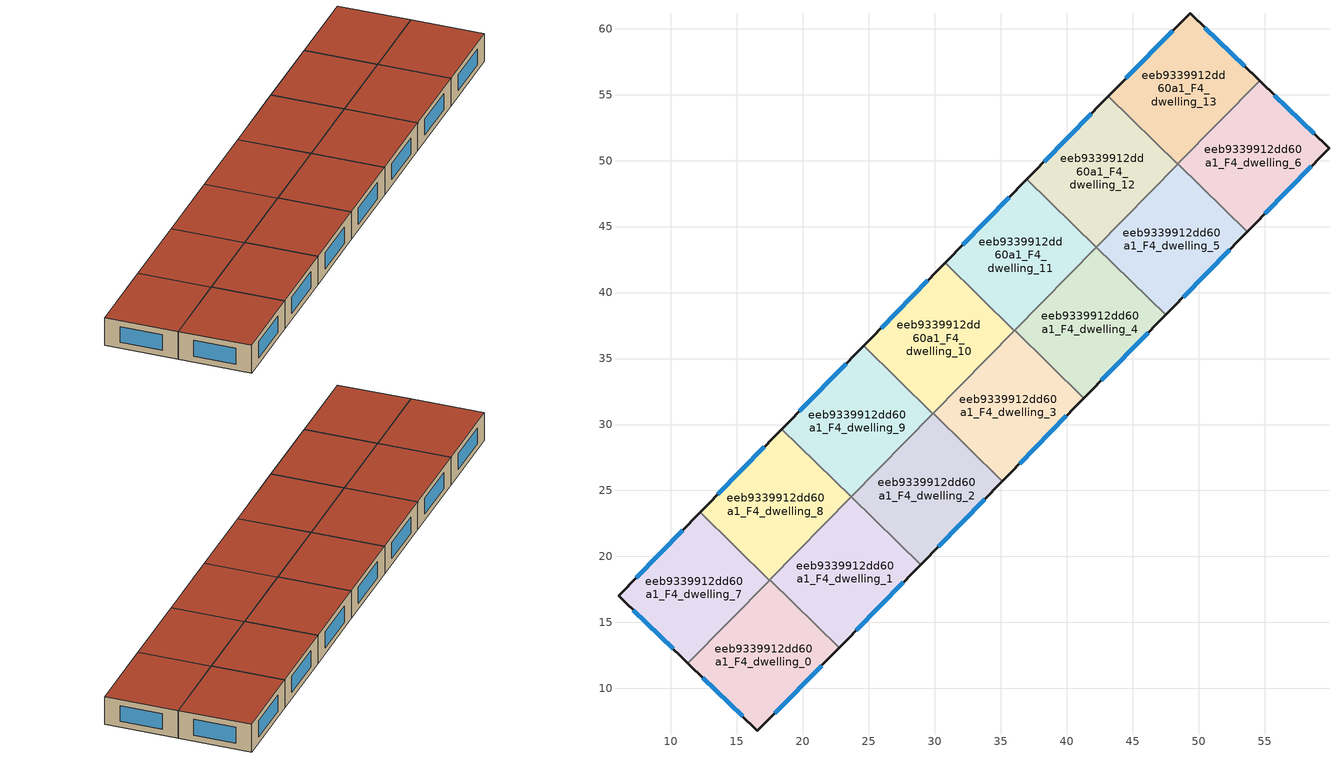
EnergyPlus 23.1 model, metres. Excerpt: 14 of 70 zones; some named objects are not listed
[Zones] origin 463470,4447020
eeb9339912dd60a1_F4_dwelling_0
 floor to eeb9339912dd60a1_F3_dwelling_0 (EU_floor_Construction): 22.74,13.07 16.57,6.78 11.3,11.9 17.5,18.22 z12
 wall outside (EU_wall_Construction): 11.3,11.9 16.57,6.78 22.74,13.07 z12:15
 wall to eeb9339912dd60a1_F4_dwelling_1 (EU_wall_Construction): 22.74,13.07 17.5,18.22 z12:15
 wall to eeb9339912dd60a1_F4_dwelling_7 (EU_wall_Construction): 17.48,18.2 11.3,11.9 z12:15
 wall to eeb9339912dd60a1_F4_dwelling_8 (EU_wall_Construction): 17.5,18.22 17.48,18.2 z12:15
 window (EU_Window_Construction): 17.89,8.12 21.42,11.72 / 12.43,10.8 15.44,7.87 z12.64:14.36
 roof outside (EU_roof_Construction): 16.57,6.78 22.74,13.07 17.5,18.22 11.3,11.9 z15
eeb9339912dd60a1_F4_dwelling_1
 floor to eeb9339912dd60a1_F3_dwelling_1 (EU_floor_Construction): 28.93,19.38 22.74,13.07 17.5,18.22 23.68,24.53 z12
 wall outside (EU_wall_Construction): 22.74,13.07 28.93,19.38 z12:15
 wall to eeb9339912dd60a1_F4_dwelling_2 (EU_wall_Construction): 28.93,19.38 23.68,24.53 z12:15
 wall to eeb9339912dd60a1_F4_dwelling_8 (EU_wall_Construction): 23.66,24.51 17.5,18.22 z12:15
 wall to eeb9339912dd60a1_F4_dwelling_9 (EU_wall_Construction): 23.68,24.53 23.66,24.51 z12:15
 window (EU_Window_Construction): 24.07,14.42 27.61,18.03 z12.64:14.36
 roof outside (EU_roof_Construction): 22.74,13.07 28.93,19.38 23.68,24.53 17.5,18.22 z15
eeb9339912dd60a1_F4_dwelling_10
 floor to eeb9339912dd60a1_F3_dwelling_10 (EU_floor_Construction): 36.04,37.12 29.85,30.82 24.61,35.96 30.79,42.27 z12
 wall outside (EU_wall_Construction): 30.79,42.27 24.61,35.96 z12:15
 wall to eeb9339912dd60a1_F4_dwelling_11 (EU_wall_Construction): 36.04,37.12 30.79,42.27 z12:15
 wall to eeb9339912dd60a1_F4_dwelling_9 (EU_wall_Construction): 24.61,35.96 29.85,30.82 z12:15
 wall to eeb9339912dd60a1_F4_dwelling_3 (EU_wall_Construction): 29.87,30.84 36.04,37.12 z12:15
 wall to eeb9339912dd60a1_F4_dwelling_2 (EU_wall_Construction): 29.85,30.82 29.87,30.84 z12:15
 window (EU_Window_Construction): 29.47,40.92 25.93,37.31 z12.64:14.36
 roof outside (EU_roof_Construction): 29.85,30.82 36.04,37.12 30.79,42.27 24.61,35.96 z15
eeb9339912dd60a1_F4_dwelling_11
 floor to eeb9339912dd60a1_F3_dwelling_11 (EU_floor_Construction): 42.23,43.43 36.04,37.12 30.79,42.27 36.98,48.58 z12
 wall outside (EU_wall_Construction): 36.98,48.58 30.79,42.27 z12:15
 wall to eeb9339912dd60a1_F4_dwelling_12 (EU_wall_Construction): 42.23,43.43 36.98,48.58 z12:15
 wall to eeb9339912dd60a1_F4_dwelling_4 (EU_wall_Construction): 36.06,37.14 42.23,43.43 z12:15
 wall to eeb9339912dd60a1_F4_dwelling_3 (EU_wall_Construction): 36.04,37.12 36.06,37.14 z12:15
 window (EU_Window_Construction): 35.66,47.23 32.12,43.62 z12.64:14.36
 roof outside (EU_roof_Construction): 36.04,37.12 42.23,43.43 36.98,48.58 30.79,42.27 z15
eeb9339912dd60a1_F4_dwelling_12
 floor to eeb9339912dd60a1_F3_dwelling_12 (EU_floor_Construction): 48.42,49.74 42.23,43.43 36.98,48.58 43.17,54.88 z12
 wall outside (EU_wall_Construction): 43.17,54.88 36.98,48.58 z12:15
 wall to eeb9339912dd60a1_F4_dwelling_13 (EU_wall_Construction): 48.42,49.74 43.17,54.88 z12:15
 wall to eeb9339912dd60a1_F4_dwelling_5 (EU_wall_Construction): 42.25,43.45 48.42,49.74 z12:15
 wall to eeb9339912dd60a1_F4_dwelling_4 (EU_wall_Construction): 42.23,43.43 42.25,43.45 z12:15
 window (EU_Window_Construction): 41.84,53.53 38.31,49.93 z12.64:14.36
 roof outside (EU_roof_Construction): 42.23,43.43 48.42,49.74 43.17,54.88 36.98,48.58 z15
eeb9339912dd60a1_F4_dwelling_13
 floor to eeb9339912dd60a1_F3_dwelling_13 (EU_floor_Construction): 54.61,56.06 48.42,49.74 43.17,54.88 49.35,61.18 z12
 wall outside (EU_wall_Construction): 54.61,56.06 49.35,61.18 43.17,54.88 z12:15
 wall to eeb9339912dd60a1_F4_dwelling_6 (EU_wall_Construction): 48.44,49.76 54.61,56.06 z12:15
 wall to eeb9339912dd60a1_F4_dwelling_5 (EU_wall_Construction): 48.42,49.74 48.44,49.76 z12:15
 window (EU_Window_Construction): 48.02,59.83 44.49,56.23 / 53.49,57.15 50.48,60.09 z12.64:14.36
 roof outside (EU_roof_Construction): 48.42,49.74 54.61,56.06 49.35,61.18 43.17,54.88 z15
eeb9339912dd60a1_F4_dwelling_2
 floor to eeb9339912dd60a1_F3_dwelling_2 (EU_floor_Construction): 35.12,25.69 28.93,19.38 23.68,24.53 29.87,30.84 z12
 wall outside (EU_wall_Construction): 28.93,19.38 35.12,25.69 z12:15
 wall to eeb9339912dd60a1_F4_dwelling_3 (EU_wall_Construction): 35.12,25.69 29.87,30.84 z12:15
 wall to eeb9339912dd60a1_F4_dwelling_9 (EU_wall_Construction): 29.85,30.82 23.68,24.53 z12:15
 window (EU_Window_Construction): 30.26,20.73 33.79,24.34 z12.64:14.36
 roof outside (EU_roof_Construction): 28.93,19.38 35.12,25.69 29.87,30.84 23.68,24.53 z15
eeb9339912dd60a1_F4_dwelling_3
 floor to eeb9339912dd60a1_F3_dwelling_3 (EU_floor_Construction): 41.31,32 35.12,25.69 29.87,30.84 36.06,37.14 z12
 wall outside (EU_wall_Construction): 35.12,25.69 41.31,32 z12:15
 wall to eeb9339912dd60a1_F4_dwelling_4 (EU_wall_Construction): 41.31,32 36.06,37.14 z12:15
 window (EU_Window_Construction): 36.45,27.04 39.98,30.65 z12.64:14.36
 roof outside (EU_roof_Construction): 35.12,25.69 41.31,32 36.06,37.14 29.87,30.84 z15
eeb9339912dd60a1_F4_dwelling_4
 floor to eeb9339912dd60a1_F3_dwelling_4 (EU_floor_Construction): 47.49,38.3 41.31,32 36.06,37.14 42.25,43.45 z12
 wall outside (EU_wall_Construction): 41.31,32 47.49,38.3 z12:15
 wall to eeb9339912dd60a1_F4_dwelling_5 (EU_wall_Construction): 47.49,38.3 42.25,43.45 z12:15
 window (EU_Window_Construction): 42.63,33.35 46.17,36.95 z12.64:14.36
 roof outside (EU_roof_Construction): 41.31,32 47.49,38.3 42.25,43.45 36.06,37.14 z15
eeb9339912dd60a1_F4_dwelling_5
 floor to eeb9339912dd60a1_F3_dwelling_5 (EU_floor_Construction): 53.68,44.61 47.49,38.3 42.25,43.45 48.44,49.76 z12
 wall outside (EU_wall_Construction): 47.49,38.3 53.68,44.61 z12:15
 wall to eeb9339912dd60a1_F4_dwelling_6 (EU_wall_Construction): 53.68,44.61 48.44,49.76 z12:15
 window (EU_Window_Construction): 48.82,39.66 52.36,43.26 z12.64:14.36
 roof outside (EU_roof_Construction): 47.49,38.3 53.68,44.61 48.44,49.76 42.25,43.45 z15
eeb9339912dd60a1_F4_dwelling_6
 floor to eeb9339912dd60a1_F3_dwelling_6 (EU_floor_Construction): 59.88,50.93 53.68,44.61 48.44,49.76 54.61,56.06 z12
 wall outside (EU_wall_Construction): 53.68,44.61 59.88,50.93 54.61,56.06 z12:15
 window (EU_Window_Construction): 58.75,52.03 55.74,54.96 / 55.01,45.97 58.55,49.58 z12.64:14.36
 roof outside (EU_roof_Construction): 53.68,44.61 59.88,50.93 54.61,56.06 48.44,49.76 z15
eeb9339912dd60a1_F4_dwelling_7
 floor to eeb9339912dd60a1_F3_dwelling_7 (EU_floor_Construction): 17.48,18.2 11.3,11.9 6.03,17.03 12.23,23.35 z12
 wall outside (EU_wall_Construction): 12.23,23.35 6.03,17.03 11.3,11.9 z12:15
 wall to eeb9339912dd60a1_F4_dwelling_8 (EU_wall_Construction): 17.48,18.2 12.23,23.35 z12:15
 window (EU_Window_Construction): 7.16,15.93 10.17,13 / 10.9,21.99 7.36,18.38 z12.64:14.36
 roof outside (EU_roof_Construction): 11.3,11.9 17.48,18.2 12.23,23.35 6.03,17.03 z15
eeb9339912dd60a1_F4_dwelling_8
 floor to eeb9339912dd60a1_F3_dwelling_8 (EU_floor_Construction): 23.66,24.51 17.48,18.2 12.23,23.35 18.42,29.65 z12
 wall outside (EU_wall_Construction): 18.42,29.65 12.23,23.35 z12:15
 wall to eeb9339912dd60a1_F4_dwelling_9 (EU_wall_Construction): 23.66,24.51 18.42,29.65 z12:15
 window (EU_Window_Construction): 17.09,28.3 13.56,24.7 z12.64:14.36
 roof outside (EU_roof_Construction): 17.48,18.2 23.66,24.51 18.42,29.65 12.23,23.35 z15
eeb9339912dd60a1_F4_dwelling_9
 floor to eeb9339912dd60a1_F3_dwelling_9 (EU_floor_Construction): 29.85,30.82 23.66,24.51 18.42,29.65 24.61,35.96 z12
 wall outside (EU_wall_Construction): 24.61,35.96 18.42,29.65 z12:15
 window (EU_Window_Construction): 23.28,34.61 19.74,31.01 z12.64:14.36
 roof outside (EU_roof_Construction): 23.66,24.51 29.85,30.82 24.61,35.96 18.42,29.65 z15
[Building]
EU S2 Campaign: North Axis=0; Terrain=City; Solar Distribution=FullExterior
[Site:Location]
Yerevan-Zvartnots.Intl.AP: Latitude=40.15; Longitude=44.383; Time Zone=4; Elevation=854
[SizingPeriod:WeatherFileDays]
AnnualSizingPeriod: Begin Month=1; Begin Day of Month=1; End Month=12; End Day of Month=31; Day of Week for Start Day=Monday; Use Weather File Daylight Saving Period=No; Use Weather File Rain and Snow Indicators=No
[MATERIAL]
EU_InternalMass_Material: Roughness=MediumRough; Thickness=0.1; Conductivity=1; Density=1800; Specific Heat=900; Thermal Absorptance=0.9; Solar Absorptance=0.7; Visible Absorptance=0.7
[MATERIAL:NOMASS] Roughness=MediumRough; Thermal Absorptance=0.9; Solar Absorptance=0.7; Visible Absorptance=0.7
Name | Thermal Resistance
EU_wall_NoMass | 1.05043
EU_roof_NoMass | 1.45357
EU_floor_NoMass | 0.478065
[WINDOWMATERIAL:SIMPLEGLAZINGSYSTEM]
EU_Window_SimpleGlazing: UFactor=2.5566; Solar Heat Gain Coefficient=0.75; Visible Transmittance=0.75
[CONSTRUCTION]
EU_wall_Construction: EU_wall_NoMass
EU_roof_Construction: EU_roof_NoMass
EU_floor_Construction: EU_floor_NoMass
EU_Window_Construction: EU_Window_SimpleGlazing
EU_InternalMass_Construction: EU_InternalMass_Material
[ZONE] Type=1; Multiplier=1; Ceiling Height=autocalculate; Floor Area=autocalculate; Part of Total Floor Area=Yes
Name | Volume
eeb9339912dd60a1_F4_dwelling_0; eeb9339912dd60a1_F4_dwelling_1; eeb9339912dd60a1_F4_dwelling_2; eeb9339912dd60a1_F4_dwelling_6 | 194.845
eeb9339912dd60a1_F4_dwelling_10 | 194.792
eeb9339912dd60a1_F4_dwelling_11 | 194.807
eeb9339912dd60a1_F4_dwelling_12; eeb9339912dd60a1_F4_dwelling_8 | 194.825
eeb9339912dd60a1_F4_dwelling_13; eeb9339912dd60a1_F4_dwelling_7 | 194.828
eeb9339912dd60a1_F4_dwelling_3 | 194.8125
eeb9339912dd60a1_F4_dwelling_4; eeb9339912dd60a1_F4_dwelling_5 | 194.843
eeb9339912dd60a1_F4_dwelling_9 | 194.824
[INTERNALMASS] Construction=EU_InternalMass_Construction
Name | Zone or ZoneList | Surface Area
eeb9339912dd60a1_F4_dwelling_0_EU_InternalMass | eeb9339912dd60a1_F4_dwelling_0 | 64.9484
eeb9339912dd60a1_F4_dwelling_1_EU_InternalMass | eeb9339912dd60a1_F4_dwelling_1 | 64.9483
eeb9339912dd60a1_F4_dwelling_2_EU_InternalMass | eeb9339912dd60a1_F4_dwelling_2 | 64.9483
eeb9339912dd60a1_F4_dwelling_3_EU_InternalMass | eeb9339912dd60a1_F4_dwelling_3 | 64.9373
eeb9339912dd60a1_F4_dwelling_4_EU_InternalMass | eeb9339912dd60a1_F4_dwelling_4 | 64.9477
eeb9339912dd60a1_F4_dwelling_5_EU_InternalMass | eeb9339912dd60a1_F4_dwelling_5 | 64.9477
eeb9339912dd60a1_F4_dwelling_6_EU_InternalMass | eeb9339912dd60a1_F4_dwelling_6 | 64.9484
eeb9339912dd60a1_F4_dwelling_7_EU_InternalMass | eeb9339912dd60a1_F4_dwelling_7 | 64.9427
eeb9339912dd60a1_F4_dwelling_8_EU_InternalMass | eeb9339912dd60a1_F4_dwelling_8 | 64.9414
eeb9339912dd60a1_F4_dwelling_9_EU_InternalMass | eeb9339912dd60a1_F4_dwelling_9 | 64.9414
eeb9339912dd60a1_F4_dwelling_10_EU_InternalMass | eeb9339912dd60a1_F4_dwelling_10 | 64.9305
eeb9339912dd60a1_F4_dwelling_11_EU_InternalMass | eeb9339912dd60a1_F4_dwelling_11 | 64.9358
eeb9339912dd60a1_F4_dwelling_12_EU_InternalMass | eeb9339912dd60a1_F4_dwelling_12 | 64.9415
eeb9339912dd60a1_F4_dwelling_13_EU_InternalMass | eeb9339912dd60a1_F4_dwelling_13 | 64.9427
[OTHEREQUIPMENT] Fuel Type=Electricity; Design Level Calculation Method=Watts/Area; Power per Zone Floor Area=1; Fraction Latent=0; Fraction Radiant=0; Fraction Lost=0; Carbon Dioxide Generation Rate=0; EndUse Subcategory=EU_Step8_InternalGains
Name | Zone or ZoneList or Space or SpaceList | Schedule
EU_Step8_InternalGain_eeb9339912dd60a1_F4_dwelling_0_f000 | eeb9339912dd60a1_F4_dwelling_0 | EU_Step8_GainSchedule_eeb9339912dd60a1_F4_dwelling_0_f000
EU_Step8_InternalGain_eeb9339912dd60a1_F4_dwelling_1_f000 | eeb9339912dd60a1_F4_dwelling_1 | EU_Step8_GainSchedule_eeb9339912dd60a1_F4_dwelling_1_f000
EU_Step8_InternalGain_eeb9339912dd60a1_F4_dwelling_2_f000 | eeb9339912dd60a1_F4_dwelling_2 | EU_Step8_GainSchedule_eeb9339912dd60a1_F4_dwelling_2_f000
EU_Step8_InternalGain_eeb9339912dd60a1_F4_dwelling_3_f000 | eeb9339912dd60a1_F4_dwelling_3 | EU_Step8_GainSchedule_eeb9339912dd60a1_F4_dwelling_3_f000
EU_Step8_InternalGain_eeb9339912dd60a1_F4_dwelling_4_f000 | eeb9339912dd60a1_F4_dwelling_4 | EU_Step8_GainSchedule_eeb9339912dd60a1_F4_dwelling_4_f000
EU_Step8_InternalGain_eeb9339912dd60a1_F4_dwelling_5_f000 | eeb9339912dd60a1_F4_dwelling_5 | EU_Step8_GainSchedule_eeb9339912dd60a1_F4_dwelling_5_f000
EU_Step8_InternalGain_eeb9339912dd60a1_F4_dwelling_6_f000 | eeb9339912dd60a1_F4_dwelling_6 | EU_Step8_GainSchedule_eeb9339912dd60a1_F4_dwelling_6_f000
EU_Step8_InternalGain_eeb9339912dd60a1_F4_dwelling_7_f000 | eeb9339912dd60a1_F4_dwelling_7 | EU_Step8_GainSchedule_eeb9339912dd60a1_F4_dwelling_7_f000
EU_Step8_InternalGain_eeb9339912dd60a1_F4_dwelling_8_f000 | eeb9339912dd60a1_F4_dwelling_8 | EU_Step8_GainSchedule_eeb9339912dd60a1_F4_dwelling_8_f000
EU_Step8_InternalGain_eeb9339912dd60a1_F4_dwelling_9_f000 | eeb9339912dd60a1_F4_dwelling_9 | EU_Step8_GainSchedule_eeb9339912dd60a1_F4_dwelling_9_f000
EU_Step8_InternalGain_eeb9339912dd60a1_F4_dwelling_10_f000 | eeb9339912dd60a1_F4_dwelling_10 | EU_Step8_GainSchedule_eeb9339912dd60a1_F4_dwelling_10_f000
EU_Step8_InternalGain_eeb9339912dd60a1_F4_dwelling_11_f000 | eeb9339912dd60a1_F4_dwelling_11 | EU_Step8_GainSchedule_eeb9339912dd60a1_F4_dwelling_11_f000
EU_Step8_InternalGain_eeb9339912dd60a1_F4_dwelling_12_f000 | eeb9339912dd60a1_F4_dwelling_12 | EU_Step8_GainSchedule_eeb9339912dd60a1_F4_dwelling_12_f000
EU_Step8_InternalGain_eeb9339912dd60a1_F4_dwelling_13_f000 | eeb9339912dd60a1_F4_dwelling_13 | EU_Step8_GainSchedule_eeb9339912dd60a1_F4_dwelling_13_f000
[ZONEVENTILATION:DESIGNFLOWRATE] Schedule=EU_AlwaysOn; Design Flow Rate Calculation Method=AirChanges/Hour; Air Changes per Hour=0.557805; Ventilation Type=Natural; Fan Pressure Rise=0; Fan Total Efficiency=1; Constant Term Coefficient=1; Temperature Term Coefficient=0; Velocity Term Coefficient=0; Velocity Squared Term Coefficient=0; Minimum Indoor Temperature=-100; Maximum Indoor Temperature=100; Delta Temperature=-100; Minimum Outdoor Temperature=-100; Maximum Outdoor Temperature=100; Maximum Wind Speed=40
Name | Zone or ZoneList or Space or SpaceList
EU_ConstantAir_eeb9339912dd60a1_F4_dwelling_0 | eeb9339912dd60a1_F4_dwelling_0
EU_ConstantAir_eeb9339912dd60a1_F4_dwelling_1 | eeb9339912dd60a1_F4_dwelling_1
EU_ConstantAir_eeb9339912dd60a1_F4_dwelling_2 | eeb9339912dd60a1_F4_dwelling_2
EU_ConstantAir_eeb9339912dd60a1_F4_dwelling_3 | eeb9339912dd60a1_F4_dwelling_3
EU_ConstantAir_eeb9339912dd60a1_F4_dwelling_4 | eeb9339912dd60a1_F4_dwelling_4
EU_ConstantAir_eeb9339912dd60a1_F4_dwelling_5 | eeb9339912dd60a1_F4_dwelling_5
EU_ConstantAir_eeb9339912dd60a1_F4_dwelling_6 | eeb9339912dd60a1_F4_dwelling_6
EU_ConstantAir_eeb9339912dd60a1_F4_dwelling_7 | eeb9339912dd60a1_F4_dwelling_7
EU_ConstantAir_eeb9339912dd60a1_F4_dwelling_8 | eeb9339912dd60a1_F4_dwelling_8
EU_ConstantAir_eeb9339912dd60a1_F4_dwelling_9 | eeb9339912dd60a1_F4_dwelling_9
EU_ConstantAir_eeb9339912dd60a1_F4_dwelling_10 | eeb9339912dd60a1_F4_dwelling_10
EU_ConstantAir_eeb9339912dd60a1_F4_dwelling_11 | eeb9339912dd60a1_F4_dwelling_11
EU_ConstantAir_eeb9339912dd60a1_F4_dwelling_12 | eeb9339912dd60a1_F4_dwelling_12
EU_ConstantAir_eeb9339912dd60a1_F4_dwelling_13 | eeb9339912dd60a1_F4_dwelling_13
[HVACTEMPLATE:ZONE:IDEALLOADSAIRSYSTEM] System Availability Schedule=EU_AlwaysOn; Maximum Heating Supply Air Temperature=50; Minimum Cooling Supply Air Temperature=13; Maximum Heating Supply Air Humidity Ratio=0.0156; Minimum Cooling Supply Air Humidity Ratio=0.0077; Heating Limit=NoLimit; Cooling Limit=NoLimit; Heating Availability Schedule=EU_AlwaysOn; Cooling Availability Schedule=EU_CoolingOff; Dehumidification Control Type=ConstantSensibleHeatRatio; Cooling Sensible Heat Ratio=0.7; Dehumidification Setpoint=60; Humidification Control Type=None; Humidification Setpoint=30; Outdoor Air Method=None; Outdoor Air Flow Rate per Person=0.00944; Outdoor Air Flow Rate per Zone Floor Area=0; Outdoor Air Flow Rate per Zone=0; Demand Controlled Ventilation Type=None; Outdoor Air Economizer Type=NoEconomizer; Heat Recovery Type=None; Sensible Heat Recovery Effectiveness=0.7; Latent Heat Recovery Effectiveness=0.65
Name | Template Thermostat
eeb9339912dd60a1_F4_dwelling_0 | EU_HeatOnly_eeb9339912dd60a1_F4_dwelling_0
eeb9339912dd60a1_F4_dwelling_1 | EU_HeatOnly_eeb9339912dd60a1_F4_dwelling_1
eeb9339912dd60a1_F4_dwelling_2 | EU_HeatOnly_eeb9339912dd60a1_F4_dwelling_2
eeb9339912dd60a1_F4_dwelling_3 | EU_HeatOnly_eeb9339912dd60a1_F4_dwelling_3
eeb9339912dd60a1_F4_dwelling_4 | EU_HeatOnly_eeb9339912dd60a1_F4_dwelling_4
eeb9339912dd60a1_F4_dwelling_5 | EU_HeatOnly_eeb9339912dd60a1_F4_dwelling_5
eeb9339912dd60a1_F4_dwelling_6 | EU_HeatOnly_eeb9339912dd60a1_F4_dwelling_6
eeb9339912dd60a1_F4_dwelling_7 | EU_HeatOnly_eeb9339912dd60a1_F4_dwelling_7
eeb9339912dd60a1_F4_dwelling_8 | EU_HeatOnly_eeb9339912dd60a1_F4_dwelling_8
eeb9339912dd60a1_F4_dwelling_9 | EU_HeatOnly_eeb9339912dd60a1_F4_dwelling_9
eeb9339912dd60a1_F4_dwelling_10 | EU_HeatOnly_eeb9339912dd60a1_F4_dwelling_10
eeb9339912dd60a1_F4_dwelling_11 | EU_HeatOnly_eeb9339912dd60a1_F4_dwelling_11
eeb9339912dd60a1_F4_dwelling_12 | EU_HeatOnly_eeb9339912dd60a1_F4_dwelling_12
eeb9339912dd60a1_F4_dwelling_13 | EU_HeatOnly_eeb9339912dd60a1_F4_dwelling_13
[SIZING:ZONE] Zone Cooling Design Supply Air Temperature Input Method=SupplyAirTemperature; Zone Cooling Design Supply Air Temperature=13; Zone Heating Design Supply Air Temperature Input Method=SupplyAirTemperature; Zone Heating Design Supply Air Temperature=50; Zone Cooling Design Supply Air Humidity Ratio=0.008; Zone Heating Design Supply Air Humidity Ratio=0.008; Cooling Design Air Flow Method=DesignDay; Cooling Design Air Flow Rate=0; Cooling Minimum Air Flow per Zone Floor Area=0.000762; Cooling Minimum Air Flow=0; Cooling Minimum Air Flow Fraction=0.2; Heating Design Air Flow Method=DesignDay; Heating Design Air Flow Rate=0; Heating Maximum Air Flow per Zone Floor Area=0.002032; Heating Maximum Air Flow=0.141576; Heating Maximum Air Flow Fraction=0.3; Account for Dedicated Outdoor Air System=No; Dedicated Outdoor Air System Control Strategy=NeutralSupplyAir; Dedicated Outdoor Air Low Setpoint Temperature for Design=autosize; Dedicated Outdoor Air High Setpoint Temperature for Design=autosize; Zone Load Sizing Method=Sensible Load Only No Latent Load; Zone Latent Cooling Design Supply Air Humidity Ratio Input Method=HumidityRatioDifference; Zone Cooling Design Supply Air Humidity Ratio Difference=0.005; Zone Latent Heating Design Supply Air Humidity Ratio Input Method=HumidityRatioDifference; Zone Humidification Design Supply Air Humidity Ratio Difference=0.005
eeb9339912dd60a1_F4_dwelling_0; eeb9339912dd60a1_F4_dwelling_1; eeb9339912dd60a1_F4_dwelling_2; eeb9339912dd60a1_F4_dwelling_3; eeb9339912dd60a1_F4_dwelling_4; eeb9339912dd60a1_F4_dwelling_5; eeb9339912dd60a1_F4_dwelling_6; eeb9339912dd60a1_F4_dwelling_7; eeb9339912dd60a1_F4_dwelling_8; eeb9339912dd60a1_F4_dwelling_9; eeb9339912dd60a1_F4_dwelling_10; eeb9339912dd60a1_F4_dwelling_11; eeb9339912dd60a1_F4_dwelling_12; eeb9339912dd60a1_F4_dwelling_13
[SCHEDULE:CONSTANT]
Name | Hourly Value
EU_AlwaysOn | 1
EU_CoolingOff | 0
[SCHEDULE:FILE] Column Number=1; Rows to Skip at Top=0; Number of Hours of Data=8760; Column Separator=Comma; Interpolate to Timestep=No; Minutes per Item=60; Adjust Schedule for Daylight Savings=Yes
Name | File
EU_Step8_GainSchedule_eeb9339912dd60a1_F4_dwelling_0_f000 | ../../schedules/eeb9339912dd60a1/eeb9339912dd60a1_F4_dwelling_0_f000_gain.csv
EU_Step8_GainSchedule_eeb9339912dd60a1_F4_dwelling_1_f000 | ../../schedules/eeb9339912dd60a1/eeb9339912dd60a1_F4_dwelling_1_f000_gain.csv
EU_Step8_GainSchedule_eeb9339912dd60a1_F4_dwelling_2_f000 | ../../schedules/eeb9339912dd60a1/eeb9339912dd60a1_F4_dwelling_2_f000_gain.csv
EU_Step8_GainSchedule_eeb9339912dd60a1_F4_dwelling_3_f000 | ../../schedules/eeb9339912dd60a1/eeb9339912dd60a1_F4_dwelling_3_f000_gain.csv
EU_Step8_GainSchedule_eeb9339912dd60a1_F4_dwelling_4_f000 | ../../schedules/eeb9339912dd60a1/eeb9339912dd60a1_F4_dwelling_4_f000_gain.csv
EU_Step8_GainSchedule_eeb9339912dd60a1_F4_dwelling_5_f000 | ../../schedules/eeb9339912dd60a1/eeb9339912dd60a1_F4_dwelling_5_f000_gain.csv
EU_Step8_GainSchedule_eeb9339912dd60a1_F4_dwelling_6_f000 | ../../schedules/eeb9339912dd60a1/eeb9339912dd60a1_F4_dwelling_6_f000_gain.csv
EU_Step8_GainSchedule_eeb9339912dd60a1_F4_dwelling_7_f000 | ../../schedules/eeb9339912dd60a1/eeb9339912dd60a1_F4_dwelling_7_f000_gain.csv
EU_Step8_GainSchedule_eeb9339912dd60a1_F4_dwelling_8_f000 | ../../schedules/eeb9339912dd60a1/eeb9339912dd60a1_F4_dwelling_8_f000_gain.csv
EU_Step8_GainSchedule_eeb9339912dd60a1_F4_dwelling_9_f000 | ../../schedules/eeb9339912dd60a1/eeb9339912dd60a1_F4_dwelling_9_f000_gain.csv
EU_Step8_GainSchedule_eeb9339912dd60a1_F4_dwelling_10_f000 | ../../schedules/eeb9339912dd60a1/eeb9339912dd60a1_F4_dwelling_10_f000_gain.csv
EU_Step8_GainSchedule_eeb9339912dd60a1_F4_dwelling_11_f000 | ../../schedules/eeb9339912dd60a1/eeb9339912dd60a1_F4_dwelling_11_f000_gain.csv
EU_Step8_GainSchedule_eeb9339912dd60a1_F4_dwelling_12_f000 | ../../schedules/eeb9339912dd60a1/eeb9339912dd60a1_F4_dwelling_12_f000_gain.csv
EU_Step8_GainSchedule_eeb9339912dd60a1_F4_dwelling_13_f000 | ../../schedules/eeb9339912dd60a1/eeb9339912dd60a1_F4_dwelling_13_f000_gain.csv
